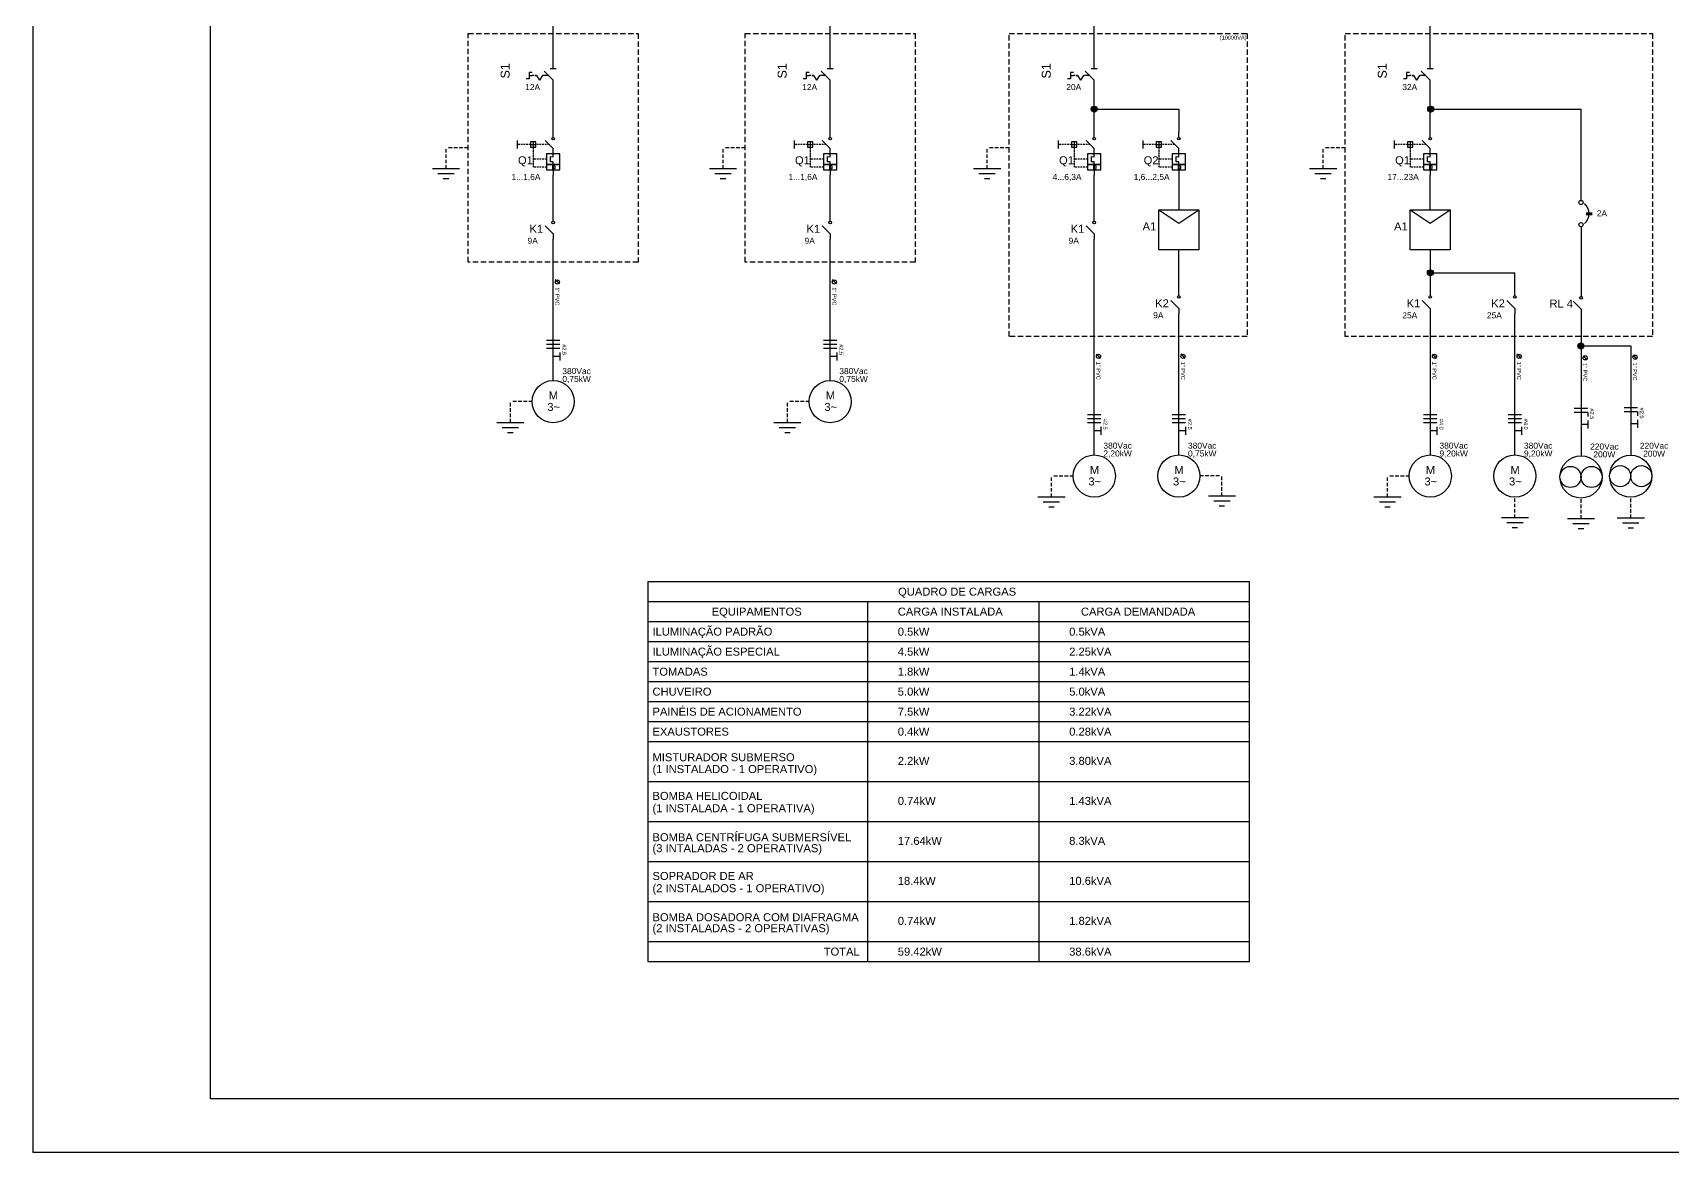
# Model space of a CAD drawing. Header units: millimetres. Extents: x 100 to 940, y 100 to 694.
# Drawn here: x 100 to 560.9, y 100 to 414.9 of the extents above; entities that cross this region are included whole.
import ezdxf
from ezdxf.enums import TextEntityAlignment as Align

# ---------------------------------------------------------------- set-up
doc = ezdxf.new("R2010")
doc.units = ezdxf.units.MM
doc.linetypes.add('DASHED', pattern=[0.75, 0.5, -0.25])
doc.layers.add('DISP_PROTECAO', color=7, linetype='Continuous')
doc.layers.add('INDICACAO_POTENCIA', color=7, linetype='Continuous')
doc.styles.add('Notes', font='Arial.ttf', dxfattribs={"height": 3})
doc.styles.get("Standard").update_dxf_attribs({"font": 'Arial.ttf'})

# ---------------------------------------------------------------- blocks, each defined once
blk = doc.blocks.new('*U133', base_point=(834.8, -1575.2))
for centre in [(837.4, -1575.2), (865.1, -1575.2)]:
    blk.add_circle(centre, 2.6)
blk.add_arc((851.3, -1581.3), 16.2, 39.9589, 140.0411)
blk = doc.blocks.new('*U134', base_point=(576.82, 148.75))
blk.add_line((576.82, 148.56), (576.82, 148.94))
blk = doc.blocks.new('*U135', base_point=(851.3, -1565.1))
at = {"xscale": 20, "yscale": 20, "zscale": 20}
blk.add_blockref('*U134', (851.3, -1565.1), dxfattribs=at)

msp = doc.modelspace()

# ---------------------------------------------------------------- hatches: boundary and pattern name
h = msp.add_hatch(color=256)
h.dxf.hatch_style = 1
h.paths.add_polyline_path([(397.58, 393.41, 1), (399.25, 393.41, 1)])
h = msp.add_hatch(color=256)
h.dxf.hatch_style = 1
h.paths.add_polyline_path([(492.16, 393.41, 1), (493.82, 393.41, 1)])
h = msp.add_hatch(color=256)
h.dxf.hatch_style = 1
h.paths.add_polyline_path([(492.05, 347.37, 1), (493.72, 347.37, 1)])
h = msp.add_hatch(color=256)
h.dxf.hatch_style = 1
h.paths.add_polyline_path([(534.37, 326.76, 1), (536.03, 326.76, 1)])

# ---------------------------------------------------------------- linework, layer by layer
for p, q in [((246.31, 406.37), (246.31, 419.26)), ((324.18, 406.37), (324.18, 419.26)), ((398.41, 406.37), (398.41, 419.26)), ((492.88, 406.37), (492.88, 419.26)), ((246.31, 404.68), (246.31, 406.37)), ((324.18, 404.68), (324.18, 406.37)), ((398.41, 404.68), (398.41, 406.37)), ((492.88, 404.68), (492.88, 406.37)), ((239.58, 401.96), (238.74, 401.96)), ((240.42, 403.65), (239.58, 403.65)), ((239.58, 403.65), (239.58, 401.96)), ((239.58, 402.81), (240.42, 402.81)), ((241.18, 402.81), (241.6, 402.81)), ((241.6, 402.81), (242.44, 401.54)), ((243.29, 402.81), (242.44, 401.54)), ((245.04, 402.81), (243.29, 402.81)), ((246.31, 401.54), (243.78, 404.07)), ((247.15, 404.68), (245.46, 404.68)), ((246.31, 399.85), (246.31, 401.54)), ((317.45, 401.96), (316.61, 401.96)), ((318.29, 403.65), (317.45, 403.65)), ((317.45, 403.65), (317.45, 401.96)), ((317.45, 402.81), (318.29, 402.81)), ((319.05, 402.81), (319.47, 402.81)), ((319.47, 402.81), (320.31, 401.54)), ((321.16, 402.81), (320.31, 401.54)), ((322.91, 402.81), (321.16, 402.81)), ((324.18, 401.54), (321.65, 404.07)), ((325.02, 404.68), (323.33, 404.68)), ((324.18, 399.85), (324.18, 401.54)), ((391.69, 401.96), (390.84, 401.96)), ((392.53, 403.65), (391.69, 403.65)), ((391.69, 403.65), (391.69, 401.96)), ((391.69, 402.81), (392.53, 402.81)), ((393.29, 402.81), (393.71, 402.81)), ((393.71, 402.81), (394.55, 401.54)), ((395.39, 402.81), (394.55, 401.54)), ((397.15, 402.81), (395.39, 402.81)), ((398.41, 401.54), (395.88, 404.07)), ((399.26, 404.68), (397.57, 404.68)), ((398.41, 399.85), (398.41, 401.54)), ((486.15, 401.96), (485.31, 401.96)), ((487, 403.65), (486.15, 403.65)), ((486.15, 403.65), (486.15, 401.96)), ((486.15, 402.81), (487, 402.81)), ((487.75, 402.81), (488.17, 402.81)), ((488.17, 402.81), (489.02, 401.54)), ((489.86, 402.81), (489.02, 401.54)), ((491.62, 402.81), (489.86, 402.81)), ((492.88, 401.54), (490.35, 404.07)), ((493.73, 404.68), (492.04, 404.68)), ((492.88, 399.85), (492.88, 401.54)), ((246.31, 386.96), (246.31, 399.85)), ((324.18, 386.96), (324.18, 399.85)), ((398.41, 386.96), (398.41, 399.85)), ((492.88, 386.96), (492.88, 399.85)), ((398.41, 393.41), (422.19, 393.41)), ((422.19, 393.41), (422.19, 386.96)), ((492.88, 393.41), (535.25, 393.41)), ((535.25, 367.73), (535.25, 393.41)), ((236.18, 384.53), (236.18, 382.28)), ((239.93, 383.4), (241.43, 383.4)), ((240.68, 384.15), (240.68, 382.65)), ((246.31, 382.28), (244.06, 384.53)), ((246.31, 385.46), (246.31, 386.96)), ((314.05, 384.53), (314.05, 382.28)), ((317.8, 383.4), (319.3, 383.4)), ((318.55, 384.15), (318.55, 382.65)), ((324.18, 382.28), (321.93, 384.53)), ((324.18, 385.46), (324.18, 386.96)), ((388.29, 384.53), (388.29, 382.28)), ((392.04, 383.4), (393.54, 383.4)), ((392.79, 384.15), (392.79, 382.65)), ((398.41, 382.28), (396.16, 384.53)), ((398.41, 385.46), (398.41, 386.96)), ((412.07, 384.53), (412.07, 382.28)), ((415.82, 383.4), (417.32, 383.4)), ((416.57, 384.15), (416.57, 382.65)), ((422.19, 382.28), (419.94, 384.53)), ((422.19, 385.46), (422.19, 386.96)), ((482.76, 384.53), (482.76, 382.28)), ((486.51, 383.4), (488.01, 383.4)), ((487.26, 384.15), (487.26, 382.65)), ((492.88, 382.28), (490.63, 384.53)), ((492.88, 385.46), (492.88, 386.96)), ((245.56, 378.53), (245.56, 380.03)), ((245.56, 380.03), (246.31, 380.02)), ((246.31, 378.53), (245.56, 378.53)), ((246.31, 380.78), (246.31, 382.28)), ((246.31, 380.02), (246.31, 380.78)), ((246.31, 377.78), (246.31, 378.53)), ((323.43, 378.53), (323.43, 380.03)), ((323.43, 380.03), (324.18, 380.02)), ((324.18, 378.53), (323.43, 378.53)), ((324.18, 380.78), (324.18, 382.28)), ((324.18, 380.02), (324.18, 380.78)), ((324.18, 377.78), (324.18, 378.53)), ((397.66, 378.53), (397.66, 380.03)), ((397.66, 380.03), (398.41, 380.02)), ((398.41, 378.53), (397.66, 378.53)), ((398.41, 380.78), (398.41, 382.28)), ((398.41, 380.02), (398.41, 380.78)), ((398.41, 377.78), (398.41, 378.53)), ((421.44, 378.53), (421.44, 380.03)), ((421.44, 380.03), (422.19, 380.02)), ((422.19, 378.53), (421.44, 378.53)), ((422.19, 380.78), (422.19, 382.28)), ((422.19, 380.02), (422.19, 380.78)), ((422.19, 377.78), (422.19, 378.53)), ((492.13, 378.53), (492.13, 380.03)), ((492.13, 380.03), (492.88, 380.02)), ((492.88, 378.53), (492.13, 378.53)), ((492.88, 380.78), (492.88, 382.28)), ((492.88, 380.02), (492.88, 380.78)), ((492.88, 377.78), (492.88, 378.53)), ((212.36, 376.65), (219.99, 376.65)), ((213.89, 375.25), (218.47, 375.25)), ((215.41, 373.84), (216.94, 373.84)), ((246.31, 376.28), (246.31, 374.78)), ((246.31, 361.88), (246.31, 374.78)), ((290.24, 376.65), (297.86, 376.65)), ((291.76, 375.25), (296.34, 375.25)), ((293.28, 373.84), (294.81, 373.84)), ((324.18, 376.28), (324.18, 374.78)), ((324.18, 361.88), (324.18, 374.78)), ((364.47, 376.65), (372.1, 376.65)), ((366, 375.25), (370.57, 375.25)), ((367.52, 373.84), (369.05, 373.84)), ((398.41, 376.28), (398.41, 374.78)), ((398.41, 361.88), (398.41, 374.78)), ((422.19, 376.28), (422.19, 374.78)), ((422.19, 374.78), (422.19, 365.07)), ((458.94, 376.65), (466.57, 376.65)), ((460.46, 375.25), (465.04, 375.25)), ((461.99, 373.84), (463.52, 373.84)), ((492.88, 376.28), (492.88, 374.78)), ((492.88, 365.07), (492.88, 374.78)), ((416.57, 365.07), (422.19, 361.32)), ((422.19, 361.32), (427.82, 365.07)), ((487.26, 365.07), (492.88, 361.32)), ((492.88, 361.32), (498.51, 365.07)), ((246.31, 358.32), (244.06, 360.57)), ((324.18, 358.32), (321.93, 360.57)), ((398.41, 358.32), (396.16, 360.57)), ((535.25, 360.33), (535.25, 340.72)), ((246.31, 358.32), (246.31, 356.82)), ((246.31, 317.06), (246.31, 356.82)), ((324.18, 358.32), (324.18, 356.82)), ((324.18, 317.06), (324.18, 356.82)), ((398.41, 358.32), (398.41, 356.82)), ((398.41, 296.11), (398.41, 356.82)), ((422.19, 340.93), (422.19, 353.82)), ((492.88, 353.82), (492.88, 340.93)), ((492.88, 347.37), (516.66, 347.37)), ((516.66, 340.93), (516.66, 347.37)), ((247.48, 344.79), (246.89, 345.37)), ((248.06, 344.21), (247.48, 344.79)), ((325.35, 344.79), (324.76, 345.37)), ((325.93, 344.21), (325.35, 344.79)), ((422.19, 337.36), (419.94, 339.61)), ((422.19, 337.36), (422.19, 335.86)), ((492.88, 337.36), (490.63, 339.61)), ((492.88, 337.36), (492.88, 335.86)), ((516.66, 337.36), (514.41, 339.61)), ((516.66, 337.36), (516.66, 335.86)), ((535.25, 337.15), (533, 339.4)), ((535.25, 337.15), (535.25, 335.65)), ((422.19, 296.11), (422.19, 335.86)), ((492.88, 335.86), (492.88, 296.11)), ((516.66, 296.11), (516.66, 335.86)), ((535.25, 335.65), (535.25, 295.86)), ((248.18, 328.32), (244.43, 328.32)), ((326.05, 328.32), (322.3, 328.32)), ((248.18, 327.19), (244.43, 327.19)), ((248.18, 326.07), (244.43, 326.07)), ((248.18, 323.82), (246.31, 323.82)), ((248.18, 324.94), (248.18, 323.82)), ((248.18, 323.82), (248.18, 322.69)), ((326.05, 327.19), (322.3, 327.19)), ((326.05, 326.07), (322.3, 326.07)), ((326.05, 323.82), (324.18, 323.82)), ((326.05, 324.94), (326.05, 323.82)), ((326.05, 323.82), (326.05, 322.69)), ((399.59, 323.87), (399.01, 324.46)), ((400.18, 323.29), (399.59, 323.87)), ((423.37, 323.87), (422.79, 324.46)), ((423.95, 323.29), (423.37, 323.87)), ((494.06, 323.87), (493.48, 324.46)), ((494.65, 323.29), (494.06, 323.87)), ((517.84, 323.87), (517.25, 324.46)), ((518.42, 323.29), (517.84, 323.87)), ((535.25, 326.82), (549.23, 326.82)), ((536.43, 323.42), (535.84, 324.01)), ((537.01, 322.84), (536.43, 323.42)), ((549.23, 326.82), (549.23, 296.08)), ((550.41, 323.64), (549.83, 324.23)), ((551, 323.06), (550.41, 323.64)), ((537.12, 309.16), (533.37, 309.16)), ((551.11, 309.38), (547.36, 309.38)), ((230.46, 305.28), (238.08, 305.28)), ((308.33, 305.28), (315.95, 305.28)), ((400.29, 307.36), (396.54, 307.36)), ((400.29, 306.24), (396.54, 306.24)), ((400.29, 305.11), (396.54, 305.11)), ((424.07, 307.36), (420.32, 307.36)), ((424.07, 306.24), (420.32, 306.24)), ((424.07, 305.11), (420.32, 305.11)), ((494.76, 307.36), (491.01, 307.36)), ((494.76, 306.24), (491.01, 306.24)), ((494.76, 305.11), (491.01, 305.11)), ((518.53, 307.36), (514.78, 307.36)), ((518.53, 306.24), (514.78, 306.24)), ((518.53, 305.11), (514.78, 305.11)), ((537.12, 308.04), (533.37, 308.04)), ((537.12, 304.66), (535.25, 304.66)), ((537.12, 308.04), (537.12, 306.91)), ((537.12, 305.79), (537.12, 304.66)), ((537.12, 304.66), (537.12, 303.54)), ((551.11, 308.26), (547.36, 308.26)), ((551.11, 304.88), (549.23, 304.88)), ((551.11, 308.26), (551.11, 307.13)), ((551.11, 306.01), (551.11, 304.88)), ((551.11, 304.88), (551.11, 303.76)), ((231.98, 303.87), (236.56, 303.87)), ((233.5, 302.47), (235.03, 302.47)), ((309.85, 303.87), (314.43, 303.87)), ((311.38, 302.47), (312.9, 302.47)), ((400.29, 302.86), (398.41, 302.86)), ((400.29, 303.99), (400.29, 302.86)), ((400.29, 302.86), (400.29, 301.74)), ((424.07, 302.86), (422.19, 302.86)), ((424.07, 303.99), (424.07, 302.86)), ((424.07, 302.86), (424.07, 301.74)), ((494.76, 302.86), (492.88, 302.86)), ((494.76, 303.99), (494.76, 302.86)), ((494.76, 302.86), (494.76, 301.74)), ((518.53, 302.86), (516.66, 302.86)), ((518.53, 303.99), (518.53, 302.86)), ((518.53, 302.86), (518.53, 301.74)), ((382.56, 284.32), (390.19, 284.32)), ((384.09, 282.92), (388.66, 282.92)), ((385.61, 281.51), (387.14, 281.51)), ((438.11, 284.52), (430.49, 284.52)), ((436.59, 283.12), (432.01, 283.12)), ((435.06, 281.71), (433.54, 281.71)), ((477.03, 284.32), (484.66, 284.32)), ((478.56, 282.92), (483.13, 282.92)), ((480.08, 281.51), (481.61, 281.51)), ((520.47, 278.39), (512.85, 278.39)), ((518.95, 276.99), (514.37, 276.99)), ((539.06, 278.14), (531.43, 278.14)), ((537.53, 276.74), (532.96, 276.74)), ((553.05, 278.36), (545.42, 278.36)), ((551.52, 276.96), (546.95, 276.96)), ((517.42, 275.58), (515.89, 275.58)), ((536.01, 275.33), (534.48, 275.33)), ((550, 275.55), (548.47, 275.55)), ((272.88, 260.49), (272.88, 153.61)), ((272.88, 260.49), (442.05, 260.49)), ((442.05, 153.61), (442.05, 260.49)), ((272.88, 254.86), (442.05, 254.86)), ((334.74, 153.61), (334.74, 254.86)), ((382.93, 153.61), (382.93, 254.86)), ((272.88, 249.24), (442.05, 249.24)), ((272.88, 243.61), (442.05, 243.61)), ((272.88, 237.99), (442.05, 237.99)), ((272.88, 232.36), (442.05, 232.36)), ((272.88, 226.74), (442.05, 226.74)), ((272.88, 221.11), (442.05, 221.11)), ((272.88, 215.49), (442.05, 215.49)), ((272.88, 204.24), (442.05, 204.24)), ((272.88, 192.99), (442.05, 192.99)), ((272.88, 181.74), (442.05, 181.74)), ((272.88, 170.49), (442.05, 170.49)), ((272.88, 159.24), (442.05, 159.24)), ((272.88, 153.61), (442.05, 153.61))]:
    msp.add_line(p, q)
at = {"linetype": 'DASHED'}
for p, q in [((241.6, 402.81), (240.42, 402.81)), ((319.47, 402.81), (318.29, 402.81)), ((393.71, 402.81), (392.53, 402.81)), ((488.17, 402.81), (487, 402.81)), ((239.93, 383.4), (236.18, 383.4)), ((240.68, 382.65), (240.68, 377.03)), ((245.18, 383.4), (241.43, 383.4)), ((317.8, 383.4), (314.05, 383.4)), ((318.55, 382.65), (318.55, 377.03)), ((323.05, 383.4), (319.3, 383.4)), ((392.04, 383.4), (388.29, 383.4)), ((392.79, 382.65), (392.79, 377.03)), ((397.29, 383.4), (393.54, 383.4)), ((415.82, 383.4), (412.07, 383.4)), ((416.57, 382.65), (416.57, 377.03)), ((421.07, 383.4), (417.32, 383.4)), ((486.51, 383.4), (482.76, 383.4)), ((487.26, 382.65), (487.26, 377.03)), ((491.76, 383.4), (488.01, 383.4)), ((244.43, 379.28), (240.68, 379.28)), ((322.3, 379.28), (318.55, 379.28)), ((396.54, 379.28), (392.79, 379.28)), ((420.32, 379.28), (416.57, 379.28)), ((491.01, 379.28), (487.26, 379.28)), ((244.43, 377.03), (240.68, 377.03)), ((322.3, 377.03), (318.55, 377.03)), ((396.54, 377.03), (392.79, 377.03)), ((420.32, 377.03), (416.57, 377.03)), ((491.01, 377.03), (487.26, 377.03))]:
    msp.add_line(p, q, dxfattribs=at)
at = {"linetype": 'DASHED', "ltscale": 2}
for p, q in [((216.18, 376.65), (216.18, 382.51)), ((222.36, 382.51), (216.51, 382.51)), ((294.05, 376.65), (294.05, 382.51)), ((300.23, 382.51), (294.38, 382.51)), ((368.28, 376.65), (368.28, 382.51)), ((374.47, 382.51), (368.61, 382.51)), ((462.75, 376.65), (462.75, 382.51)), ((468.93, 382.51), (463.08, 382.51)), ((234.27, 305.28), (234.27, 311.13)), ((240.45, 311.13), (234.6, 311.13)), ((312.14, 305.28), (312.14, 311.13)), ((318.32, 311.13), (312.47, 311.13)), ((428.12, 290.38), (433.97, 290.38)), ((434.3, 284.52), (434.3, 290.38)), ((386.38, 284.32), (386.38, 290.18)), ((392.56, 290.18), (386.7, 290.18)), ((480.84, 284.32), (480.84, 290.18)), ((487.03, 290.18), (481.17, 290.18)), ((516.66, 278.39), (516.66, 284.25)), ((535.25, 278.14), (535.25, 284)), ((549.23, 278.36), (549.23, 284.21))]:
    msp.add_line(p, q, dxfattribs=at)
at = {"lineweight": 40}
for p, q in [((246.31, 376.28), (246.31, 377.78)), ((324.18, 376.28), (324.18, 377.78)), ((398.41, 376.28), (398.41, 377.78)), ((422.19, 376.28), (422.19, 377.78)), ((492.88, 376.28), (492.88, 377.78))]:
    msp.add_line(p, q, dxfattribs=at)
for points in [[(100, 100), (940, 100), (940, 693.94), (100, 693.94)], [(150, 679), (925, 679), (925, 115), (150, 115)], [(239.93, 382.65), (241.43, 382.65), (241.43, 384.15), (239.93, 384.15)], [(317.8, 382.65), (319.3, 382.65), (319.3, 384.15), (317.8, 384.15)], [(392.04, 382.65), (393.54, 382.65), (393.54, 384.15), (392.04, 384.15)], [(415.82, 382.65), (417.32, 382.65), (417.32, 384.15), (415.82, 384.15)], [(486.51, 382.65), (488.01, 382.65), (488.01, 384.15), (486.51, 384.15)], [(244.43, 377.78), (248.17, 377.78), (248.17, 380.78), (244.43, 380.78)], [(322.3, 377.78), (326.04, 377.78), (326.04, 380.78), (322.3, 380.78)], [(396.54, 377.78), (400.27, 377.78), (400.27, 380.78), (396.54, 380.78)], [(420.32, 377.78), (424.05, 377.78), (424.05, 380.78), (420.32, 380.78)], [(491.01, 377.78), (494.74, 377.78), (494.74, 380.78), (491.01, 380.78)], [(244.43, 376.28), (248.17, 376.28), (248.17, 377.78), (244.43, 377.78)], [(322.3, 376.28), (326.04, 376.28), (326.04, 377.78), (322.3, 377.78)], [(396.54, 376.28), (400.27, 376.28), (400.27, 377.78), (396.54, 377.78)], [(420.32, 376.28), (424.05, 376.28), (424.05, 377.78), (420.32, 377.78)], [(491.01, 376.28), (494.74, 376.28), (494.74, 377.78), (491.01, 377.78)], [(416.57, 365.07), (427.82, 365.07), (427.82, 353.82), (416.57, 353.82)], [(487.26, 365.07), (498.51, 365.07), (498.51, 353.82), (487.26, 353.82)]]:
    msp.add_lwpolyline(points, close=True)
at = {"linetype": 'DASHED', "ltscale": 3}
for points in [[(270.23, 414.64), (270.23, 350.37), (222.36, 350.37), (222.36, 414.64)], [(348.1, 414.64), (348.1, 350.37), (300.23, 350.37), (300.23, 414.64)], [(441.43, 414.64), (441.43, 329.46), (374.47, 329.46), (374.47, 414.64)], [(555.38, 414.64), (555.38, 329.46), (468.93, 329.46), (468.93, 414.64)]]:
    msp.add_lwpolyline(points, close=True, dxfattribs=at)
for centre, radius in [((398.41, 393.41), 0.833), ((492.99, 393.41), 0.833), ((246.31, 385.09), 0.375), ((324.18, 385.09), 0.375), ((398.41, 385.09), 0.375), ((422.19, 385.09), 0.375), ((492.88, 385.09), 0.375), ((246.31, 361.51), 0.375), ((324.18, 361.51), 0.375), ((398.41, 361.51), 0.375), ((492.88, 347.37), 0.833), ((247.48, 344.79), 0.584), ((325.35, 344.79), 0.584), ((422.19, 340.55), 0.375), ((492.88, 340.55), 0.375), ((516.66, 340.55), 0.375), ((535.25, 340.34), 0.375), ((535.2, 326.76), 0.833), ((399.59, 323.87), 0.584), ((423.37, 323.87), 0.584), ((494.06, 323.87), 0.584), ((517.84, 323.87), 0.584), ((536.43, 323.42), 0.584), ((550.41, 323.64), 0.584), ((246.31, 311.13), 5.93), ((324.18, 311.13), 5.93), ((398.41, 290.18), 5.93), ((422.19, 290.18), 5.93), ((492.88, 290.18), 5.93), ((516.66, 290.18), 5.93), ((535.25, 289.93), 5.93), ((549.23, 290.15), 5.93), ((532.28, 289.93), 2.97), ((538.21, 289.93), 2.97), ((546.27, 290.15), 2.97), ((552.2, 290.15), 2.97)]:
    msp.add_circle(centre, radius)
for centre in [(246.31, 377.03), (324.18, 377.03), (398.41, 377.03), (422.19, 377.03), (492.88, 377.03)]:
    msp.add_arc(centre, 0.562, 270, 90)

# ---------------------------------------------------------------- block references
at = {"layer": 'DISP_PROTECAO', "xscale": 0.225, "yscale": 0.225, "zscale": 0.225, "rotation": 270}
for name, p in [('*U133', (535.25, 367.73)), ('*U135', (537.51, 364.27)), ('*U135', (537.51, 364.03)), ('*U135', (537.51, 363.8))]:
    msp.add_blockref(name, p, dxfattribs=at)

# ---------------------------------------------------------------- texts
at = {"lineweight": 30, "style": 'Notes'}
for p in [(234.06, 402), (311.93, 402), (386.17, 402), (480.64, 402)]:
    msp.add_text('S1', height=2.531, rotation=90, dxfattribs=at).set_placement(p)
at = {"style": 'Notes'}
for s, p in [('Q1', (236.4, 377.88)), ('Q1', (314.27, 377.88)), ('Q1', (388.51, 377.88)), ('Q2', (412.29, 377.88)), ('Q1', (482.98, 377.88)), ('K1', (239.65, 358.6)), ('K1', (317.52, 358.6)), ('K1', (391.76, 358.6)), ('A1', (412, 359.29)), ('A1', (482.69, 359.29)), ('K2', (415.53, 337.64)), ('K1', (486.22, 337.64)), ('K2', (510, 337.64)), ('RL 4', (526.37, 337.59)), ('M', (245.05, 311.73)), ('M', (322.92, 311.73)), ('3~', (244.65, 308.5)), ('3~', (322.53, 308.5)), ('M', (397.16, 290.78)), ('M', (420.93, 290.78)), ('M', (491.62, 290.78)), ('M', (515.4, 290.78)), ('3~', (396.76, 287.54)), ('3~', (420.54, 287.54)), ('3~', (491.23, 287.54)), ('3~', (515.01, 287.54)), ('QUADRO DE CARGAS', (343.26, 256.55)), ('EQUIPAMENTOS', (290.85, 250.93)), ('CARGA INSTALADA', (343.17, 250.93)), ('CARGA DEMANDADA', (394.66, 250.93)), ('ILUMINAÇÃO PADRÃO', (274.21, 245.3)), ('0.5kW', (343.17, 245.3)), ('0.5kVA', (391.36, 245.3)), ('ILUMINAÇÃO ESPECIAL', (274.21, 239.68)), ('4.5kW', (343.17, 239.68)), ('2.25kVA', (391.36, 239.68)), ('TOMADAS', (274.21, 234.05)), ('1.8kW', (343.17, 234.05)), ('1.4kVA', (391.36, 234.05)), ('CHUVEIRO', (274.21, 228.43)), ('5.0kW', (343.17, 228.43)), ('5.0kVA', (391.36, 228.43)), ('PAINÉIS DE ACIONAMENTO', (274.21, 222.8)), ('7.5kW', (343.17, 222.8)), ('3.22kVA', (391.36, 222.8)), ('EXAUSTORES', (274.21, 217.18)), ('0.4kW', (343.17, 217.18)), ('0.28kVA', (391.36, 217.18)), ('MISTURADOR SUBMERSO', (274.21, 209.97)), ('(1 INSTALADO - 1 OPERATIVO)', (274.21, 206.65)), ('2.2kW', (343.17, 208.95)), ('3.80kVA', (391.36, 208.95)), ('BOMBA HELICOIDAL', (274.21, 199.1)), ('0.74kW', (343.17, 197.7)), ('1.43kVA', (391.36, 197.7)), ('(1 INSTALADA - 1 OPERATIVA)', (274.21, 195.64)), ('BOMBA CENTRÍFUGA SUBMERSÍVEL', (274.21, 187.47)), ('(3 INTALADAS - 2 OPERATIVAS)', (274.21, 184.39)), ('17.64kW', (343.17, 186.45)), ('8.3kVA', (391.36, 186.45)), ('SOPRADOR DE AR', (274.21, 176.58)), ('(2 INSTALADOS - 1 OPERATIVO)', (274.21, 173.14)), ('18.4kW', (343.17, 175.2)), ('10.6kVA', (391.36, 175.2)), ('BOMBA DOSADORA COM DIAFRAGMA', (274.21, 164.97)), ('0.74kW', (343.17, 163.95)), ('1.82kVA', (391.36, 163.95)), ('(2 INSTALADAS - 2 OPERATIVAS)', (274.21, 161.89)), ('TOTAL', (322.35, 155.3)), ('59.42kW', (343.17, 155.3)), ('38.6kVA', (391.36, 155.3))]:
    msp.add_text(s, height=2.25, dxfattribs=at).set_placement(p)
at = {"layer": 'INDICACAO_POTENCIA'}
for s, height, p in [('(10000VA)', 1.125, (437.46, 412.95)), ('12A', 1.688, (240.53, 398.75)), ('12A', 1.688, (318.41, 398.75)), ('20A', 1.688, (392.64, 398.75)), ('32A', 1.688, (487.11, 398.75)), ('1...1,6A', 1.688, (238.66, 373.48)), ('1...1,6A', 1.688, (316.53, 373.48)), ('4...6,3A', 1.688, (390.77, 373.48)), ('1,6...2,5A', 1.688, (414.54, 373.48)), ('17...23A', 1.688, (485.23, 373.48)), ('2A', 1.688, (541.13, 363.24)), ('9A', 1.688, (240.53, 355.53)), ('9A', 1.688, (318.41, 355.53)), ('9A', 1.688, (392.64, 355.53)), ('9A', 1.688, (416.42, 334.57)), ('25A', 1.688, (487.11, 334.57)), ('25A', 1.688, (510.89, 334.57)), ('380Vac', 1.688, (252.87, 318.86)), ('0,75kW', 1.688, (252.87, 316.64)), ('380Vac', 1.688, (330.74, 318.86)), ('0,75kW', 1.688, (330.74, 316.64)), ('380Vac', 1.688, (404.98, 297.9)), ('380Vac', 1.688, (428.76, 297.9)), ('380Vac', 1.688, (499.45, 297.9)), ('380Vac', 1.688, (523.22, 297.9)), ('220Vac', 1.688, (555.8, 297.87)), ('2,20kW', 1.688, (404.98, 295.69)), ('0,75kW', 1.688, (428.76, 295.69)), ('9,20kW', 1.688, (499.45, 295.69)), ('9,20kW', 1.688, (523.22, 295.69)), ('220Vac', 1.688, (541.81, 297.65)), ('200W', 1.688, (541.81, 295.44)), ('200W', 1.688, (555.8, 295.65))]:
    msp.add_text(s, height=height, dxfattribs=at).set_placement(p, align=Align.CENTER)
for s, p in [('1" PVC', (246.91, 340.73)), ('1" PVC', (324.78, 340.73)), ('#2.5', (248.85, 325.71)), ('#2.5', (326.73, 325.71)), ('1" PVC', (399.03, 319.81)), ('1" PVC', (422.8, 319.81)), ('1" PVC', (493.49, 319.81)), ('1" PVC', (517.27, 319.81)), ('1" PVC', (535.86, 319.37)), ('1" PVC', (549.84, 319.58)), ('#2.5', (537.79, 307.69)), ('#2.5', (551.78, 307.9)), ('#2.5', (400.96, 304.76)), ('#2.5', (424.74, 304.76)), ('#4.0', (495.43, 304.76)), ('#4.0', (519.2, 304.76))]:
    msp.add_text(s, height=1.125, rotation=270, dxfattribs=at).set_placement(p, align=Align.CENTER)

doc.saveas('drawing.dxf')
